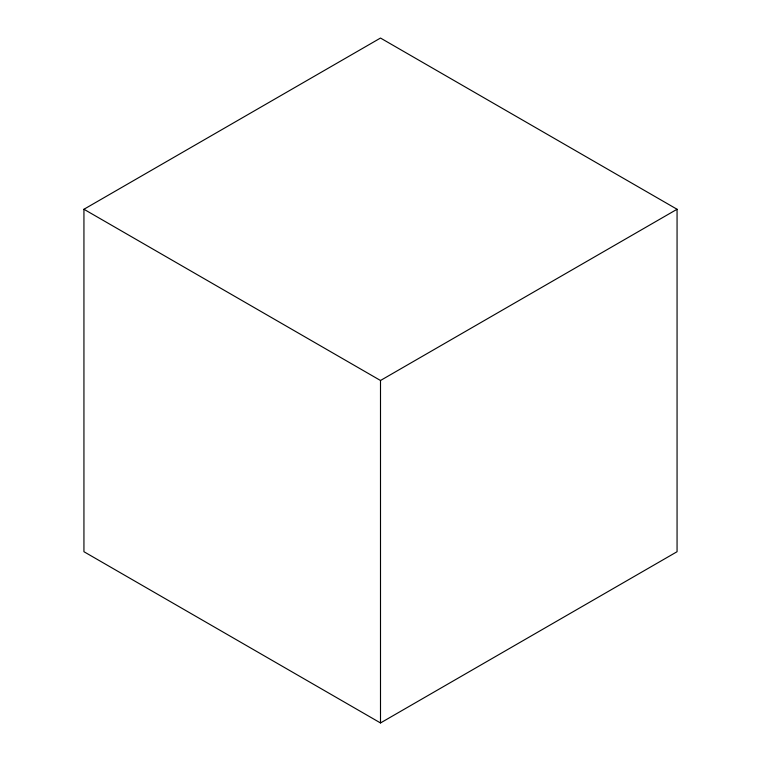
<?xml version="1.0" encoding="UTF-8"?>
<svg xmlns="http://www.w3.org/2000/svg" width="761" height="761" viewBox="0 0 761 761"><rect width="100%" height="100%" fill="white"/><g stroke="black" fill="none" stroke-linecap="round" stroke-linejoin="round"><path stroke-width="1.14" d="M83.938 209.265L380.5 38.05L677.062 209.265L677.062 551.715L380.5 722.95L83.938 551.715L83.938 209.265L380.5 380.49L380.5 722.94M380.5 380.49L677.062 209.265"/></g></svg>
